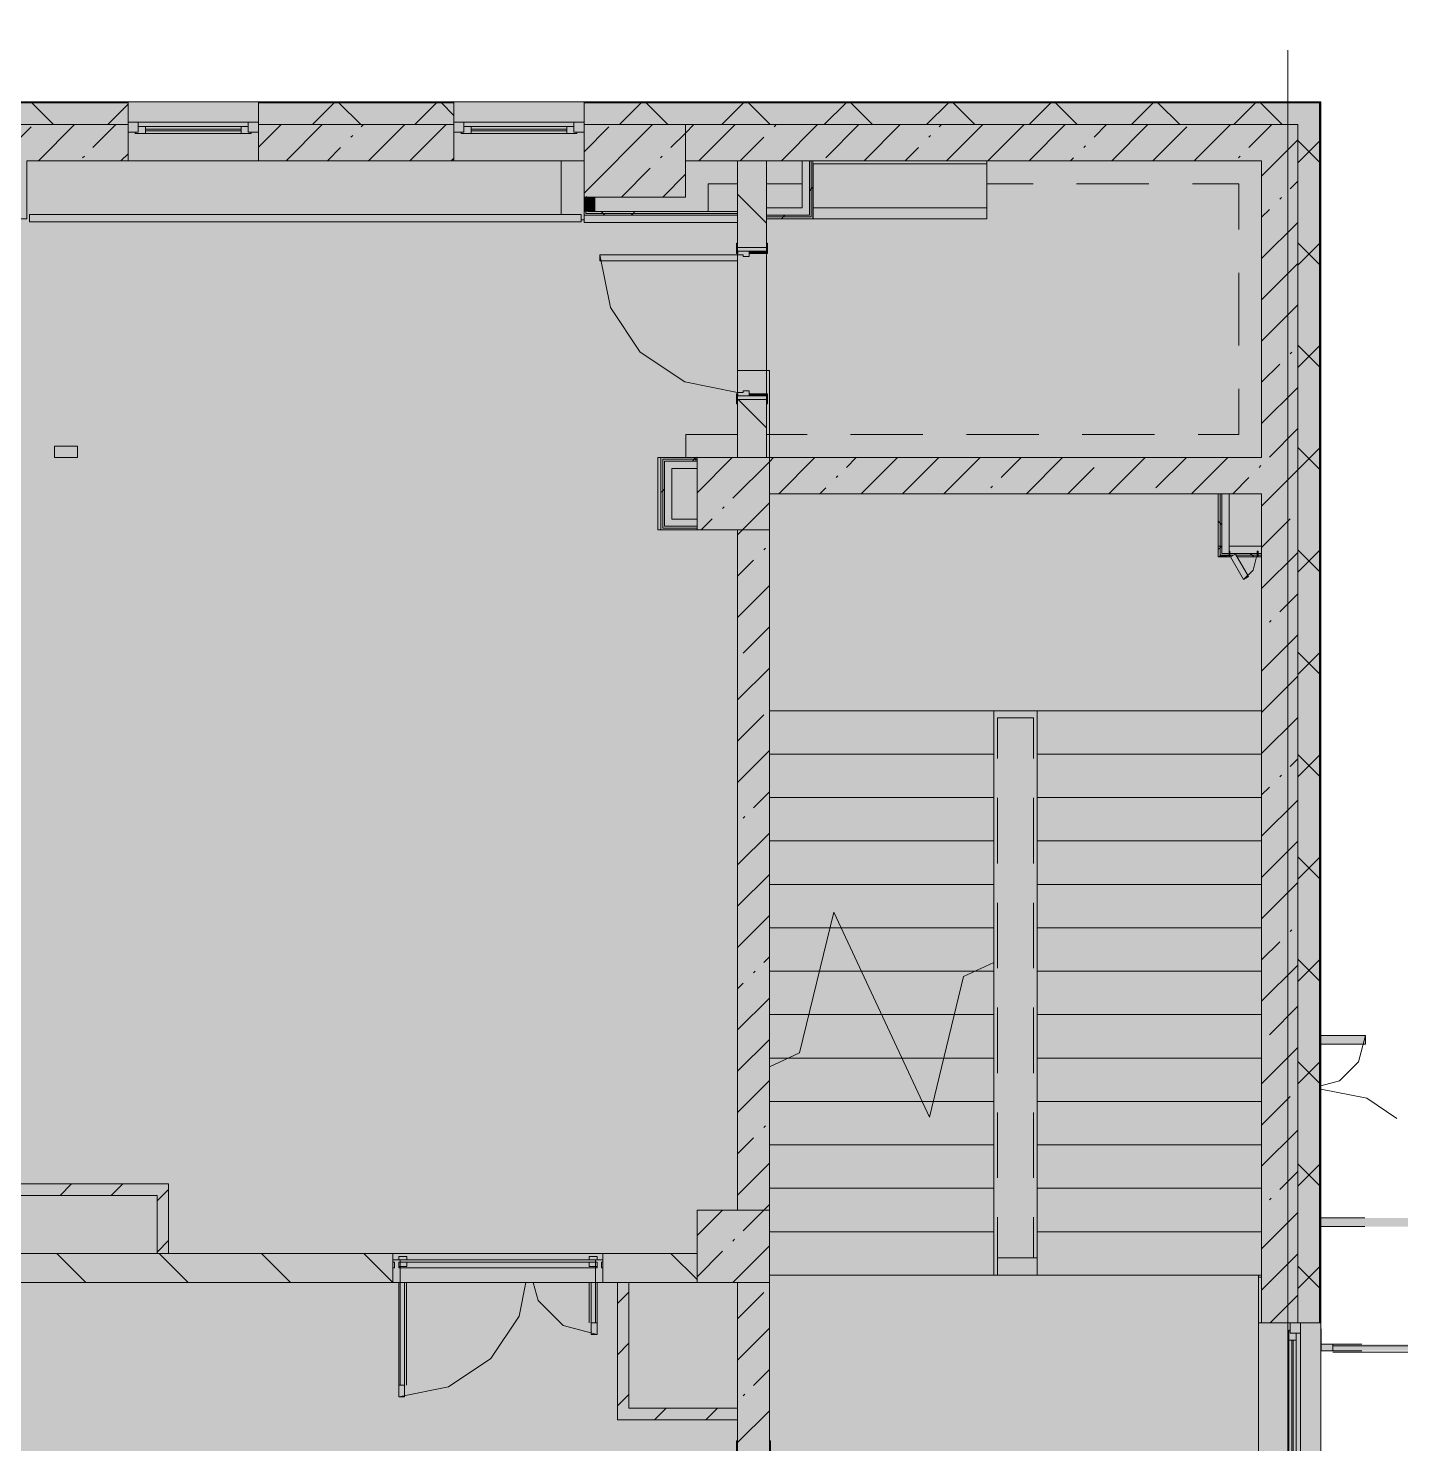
# Model space of a CAD drawing. Header units: millimetres. Extents: x -3817 to 677485, y -22715 to 103890.
# Drawn here: x 17897 to 17971.6, y -19507.1 to -19430.1 of the extents above; entities that cross this region are included whole.
import ezdxf

# ---------------------------------------------------------------- set-up
doc = ezdxf.new("R2010")
doc.units = ezdxf.units.MM
doc.layers.add('PDF _Геометрия', color=7, linetype='Continuous', true_color=0x1d1d1d)
doc.layers.add('PDF _Сплошная заливка', color=7, linetype='Continuous', true_color=0xffffff)

msp = doc.modelspace()

# ---------------------------------------------------------------- hatches: boundary and pattern name
at = {"layer": 'PDF _Сплошная заливка', "true_color": 0xd9d9d9, "transparency": 33554559}
for points in [[(17936.192, -19605.904), (17967.269, -19605.904), (17967.269, -19434.131), (17715.86, -19434.131), (17715.86, -19388.542), (17649.343, -19388.542), (17649.343, -19558.599), (17683.531, -19558.599), (17683.531, -19605.904), (17932.54, -19605.904)], [(17964.056, -19437.343), (17964.056, -19435.375), (17935.553, -19435.375), (17935.553, -19437.343), (17950.798, -19437.343)], [(17935.553, -19440.304), (17935.553, -19440.205), (17927.305, -19440.205), (17927.207, -19440.304), (17928.888, -19440.304)], [(17935.553, -19440.205), (17935.553, -19440.107), (17927.404, -19440.107), (17927.305, -19440.205), (17928.888, -19440.205)], [(17939.065, -19440.493), (17939.557, -19440.493), (17939.459, -19440.394), (17937.128, -19440.394), (17937.128, -19440.493)], [(17931.385, -19457.421), (17931.483, -19457.323), (17931.483, -19453.681), (17931.385, -19453.583), (17931.385, -19456.699)], [(17931.483, -19457.323), (17931.582, -19457.225), (17931.582, -19453.681), (17931.483, -19453.681), (17931.483, -19456.699)], [(17933.349, -19457.421), (17937.285, -19457.421), (17937.285, -19453.485), (17933.349, -19453.485), (17933.349, -19456.699)], [(17964.056, -19455.453), (17964.056, -19453.485), (17937.285, -19453.485), (17937.285, -19455.453), (17962.285, -19455.453)], [(17961.694, -19458.799), (17961.792, -19458.701), (17961.792, -19455.453), (17961.694, -19455.453), (17961.694, -19458.307)], [(17931.975, -19457.421), (17933.349, -19457.421), (17933.349, -19457.323), (17931.582, -19457.323), (17931.483, -19457.421)], [(17933.349, -19457.323), (17933.349, -19457.225), (17931.582, -19457.225), (17931.582, -19457.323), (17931.975, -19457.323)], [(17963.345, -19458.799), (17964.056, -19458.799), (17964.056, -19458.701), (17961.891, -19458.701), (17961.792, -19458.799), (17962.67, -19458.799)], [(17964.056, -19458.799), (17964.056, -19458.701), (17962.285, -19458.701), (17962.363, -19458.799), (17963.345, -19458.799)], [(17904.613, -19493.641), (17904.613, -19493.011), (17892.011, -19493.011), (17892.011, -19493.641), (17903.983, -19493.641)], [(17903.983, -19496.79), (17904.613, -19496.79), (17904.613, -19493.641), (17903.983, -19493.641), (17903.983, -19496.321)], [(17937.285, -19498.365), (17937.285, -19494.428), (17933.349, -19494.428), (17933.349, -19498.365), (17936.192, -19498.365)]]:
    msp.add_hatch(color=254, dxfattribs=at).paths.add_polyline_path(points)
h = msp.add_hatch(color=254, dxfattribs=at)
h.paths.add_polyline_path([(17967.206, -19435.375), (17967.206, -19434.194), (17927.209, -19434.194), (17927.209, -19435.375), (17966.025, -19435.375)], flags=0)
h.paths.add_polyline_path([(17899.675, -19435.375), (17902.408, -19435.375), (17902.408, -19434.194), (17891.385, -19434.194), (17891.385, -19435.375), (17895.322, -19435.375)], flags=0)
h.paths.add_polyline_path([(17909.495, -19435.375), (17920.122, -19435.375), (17920.122, -19434.194), (17909.495, -19434.194)], flags=0)
h.paths.add_polyline_path([(17822.49, -19435.375), (17822.49, -19434.194), (17811.307, -19434.194), (17811.307, -19435.375), (17819.338, -19435.375)], flags=0)
h.paths.add_polyline_path([(17848.551, -19435.375), (17857.131, -19435.375), (17857.131, -19434.194), (17846.898, -19434.194), (17846.898, -19435.375)], flags=0)
h.paths.add_polyline_path([(17829.576, -19435.375), (17839.812, -19435.375), (17839.812, -19434.194), (17829.576, -19434.194), (17829.576, -19434.688)], flags=0)
h.paths.add_polyline_path([(17790.124, -19435.375), (17794.143, -19435.375), (17794.143, -19434.194), (17784.692, -19434.194), (17784.692, -19435.375)], flags=0)
h.paths.add_polyline_path([(17873.275, -19435.375), (17873.275, -19434.194), (17864.217, -19434.194), (17864.217, -19435.375)], flags=0)
h.paths.add_polyline_path([(17777.606, -19435.375), (17777.606, -19434.194), (17741.859, -19434.194), (17741.859, -19435.375), (17775.517, -19435.375)], flags=0)
h.paths.add_polyline_path([(17715.876, -19435.375), (17715.827, -19434.194), (17713.907, -19434.194), (17713.907, -19435.375), (17715.86, -19435.375)], flags=0)
h = msp.add_hatch(color=254, dxfattribs=at)
h.paths.add_polyline_path([(17899.675, -19437.343), (17902.408, -19437.343), (17902.408, -19435.375), (17895.322, -19435.375), (17895.322, -19437.343), (17896.897, -19437.343)], flags=0)
h.paths.add_polyline_path([(17935.553, -19437.343), (17935.553, -19435.375), (17932.719, -19435.375), (17932.719, -19437.343)], flags=0)
h.paths.add_polyline_path([(17909.495, -19437.343), (17920.122, -19437.343), (17920.122, -19435.375), (17909.495, -19435.375)], flags=0)
h.paths.add_polyline_path([(17856.544, -19437.343), (17857.131, -19437.343), (17857.131, -19435.375), (17855.556, -19435.375), (17855.556, -19437.343), (17855.854, -19437.343)], flags=0)
h.paths.add_polyline_path([(17839.812, -19437.343), (17839.812, -19435.375), (17829.576, -19435.375), (17829.576, -19437.343), (17833.944, -19437.343)], flags=0)
h.paths.add_polyline_path([(17822.49, -19437.343), (17822.49, -19435.375), (17817.132, -19435.375), (17817.132, -19437.343), (17819.338, -19437.343)], flags=0)
h.paths.add_polyline_path([(17846.898, -19437.343), (17850.044, -19437.343), (17850.044, -19435.375), (17846.898, -19435.375)], flags=0)
h.paths.add_polyline_path([(17864.217, -19437.343), (17873.275, -19437.343), (17873.275, -19435.375), (17864.217, -19435.375)], flags=0)
h.paths.add_polyline_path([(17794.143, -19437.343), (17794.143, -19435.375), (17784.692, -19435.375), (17784.692, -19437.343), (17790.124, -19437.343)], flags=0)
h.paths.add_polyline_path([(17777.606, -19437.343), (17777.606, -19435.375), (17774.85, -19435.375), (17774.85, -19437.343), (17777.508, -19437.343)], flags=0)
h = msp.add_hatch(color=254, dxfattribs=at)
h.paths.add_polyline_path([(17965.405, -19520.411), (17966.025, -19520.411), (17966.025, -19510.018), (17964.056, -19510.018), (17964.056, -19520.411)], flags=0)
h.paths.add_polyline_path([(17966.025, -19500.57), (17966.025, -19435.375), (17964.056, -19435.375), (17964.056, -19500.57), (17965.405, -19500.57)], flags=0)
h = msp.add_hatch(color=254, dxfattribs=at)
h.paths.add_polyline_path([(17967.176, -19605.841), (17967.206, -19605.841), (17967.206, -19543.245), (17966.025, -19543.245), (17966.025, -19605.841), (17966.891, -19605.841)], flags=0)
h.paths.add_polyline_path([(17966.025, -19525.135), (17967.206, -19525.135), (17967.206, -19510.018), (17966.025, -19510.018), (17966.025, -19522.144)], flags=0)
h.paths.add_polyline_path([(17967.206, -19500.57), (17967.206, -19435.375), (17966.025, -19435.375), (17966.025, -19500.57)], flags=0)
h = msp.add_hatch(color=254, dxfattribs=at)
h.paths.add_polyline_path([(17937.128, -19453.485), (17937.128, -19450.335), (17935.553, -19450.335), (17935.553, -19453.485), (17936.192, -19453.485)], flags=0)
h.paths.add_polyline_path([(17936.192, -19442.068), (17937.128, -19442.068), (17937.128, -19437.343), (17935.553, -19437.343), (17935.553, -19442.068)], flags=0)
at = {"layer": 'PDF _Сплошная заливка', "true_color": 0xcfcfcf, "transparency": 33554559}
for points in [[(17935.553, -19440.698), (17935.553, -19440.304), (17927.207, -19440.304), (17927.207, -19440.698), (17928.888, -19440.698)], [(17933.349, -19454.075), (17933.349, -19453.681), (17931.582, -19453.681), (17931.582, -19454.075), (17931.975, -19454.075)]]:
    msp.add_hatch(color=254, dxfattribs=at).paths.add_polyline_path(points)
at = {"layer": 'PDF _Сплошная заливка', "true_color": 0xcdcdcd, "transparency": 33554559}
for points in [[(17935.553, -19442.776), (17935.553, -19442.461), (17928.073, -19442.461), (17928.073, -19442.776), (17928.888, -19442.776)], [(17927.598, -19501.199), (17927.913, -19501.199), (17927.835, -19498.365), (17927.598, -19498.365), (17927.598, -19500.727)]]:
    msp.add_hatch(color=254, dxfattribs=at).paths.add_polyline_path(points)
h = msp.add_hatch(color=254, dxfattribs=at)
h.paths.add_polyline_path([(17935.553, -19450.138), (17936.183, -19450.138), (17936.183, -19449.863), (17935.553, -19449.941)], flags=0)
h.paths.add_polyline_path([(17936.183, -19442.54), (17936.183, -19442.264), (17935.553, -19442.264), (17935.553, -19442.461), (17935.868, -19442.461)], flags=0)
at = {"layer": 'PDF _Сплошная заливка', "true_color": 0xd9d9d9, "transparency": 33554559}
h = msp.add_hatch(color=254, dxfattribs=at)
h.paths.add_polyline_path([(17937.285, -19520.411), (17937.285, -19518.837), (17935.553, -19518.837), (17935.553, -19520.411), (17936.192, -19520.411)], flags=0)
h.paths.add_polyline_path([(17935.553, -19507.42), (17937.285, -19507.42), (17937.285, -19498.365), (17935.553, -19498.365), (17935.553, -19506.987)], flags=0)
h.paths.add_polyline_path([(17935.553, -19494.428), (17937.285, -19494.428), (17937.285, -19457.421), (17935.553, -19457.421), (17935.553, -19478.711)], flags=0)
h = msp.add_hatch(color=254, dxfattribs=at)
h.paths.add_polyline_path([(17962.363, -19458.898), (17962.534, -19458.799), (17962.285, -19458.799), (17962.285, -19458.898)], flags=0)
h.paths.add_polyline_path([(17964.056, -19458.898), (17964.056, -19458.799), (17962.67, -19458.799), (17962.727, -19458.898), (17963.345, -19458.898)], flags=0)
h = msp.add_hatch(color=254, dxfattribs=at)
h.paths.add_polyline_path([(17929.018, -19498.365), (17933.349, -19498.365), (17933.349, -19496.79), (17928.228, -19496.79), (17928.228, -19498.365)], flags=0)
h.paths.add_polyline_path([(17895.322, -19498.365), (17916.811, -19498.365), (17916.811, -19496.79), (17895.322, -19496.79)], flags=0)

# ---------------------------------------------------------------- linework, layer by layer
at = {"layer": 'PDF _Геометрия', "color": 253, "lineweight": 9, "true_color": 0xaaaaaa}
for points in [[(17965.473, -19618.882), (17965.473, -19525.301), (17965.473, -19524.901), (17965.473, -19431.319)], [(17967.269, -19485.413), (17969.709, -19485.413), (17969.709, -19484.94), (17967.269, -19484.94)], [(17967.269, -19487.669), (17968.292, -19487.395), (17969.33, -19486.357), (17969.709, -19484.94)], [(17967.269, -19487.853), (17969.768, -19488.35), (17971.405, -19489.444)], [(17969.67, -19494.861), (17967.269, -19494.861)], [(17967.269, -19495.333), (17969.67, -19495.333)], [(17969.513, -19501.735), (17967.292, -19501.735)], [(17969.513, -19502.089), (17967.292, -19502.089), (17969.513, -19502.089)], [(17967.922, -19501.735), (17967.922, -19502.089)], [(17973.465, -19501.814), (17967.922, -19501.814)], [(17973.465, -19502.16), (17967.922, -19502.16)]]:
    msp.add_lwpolyline(points, dxfattribs=at)
at = {"layer": 'PDF _Геометрия', "color": 7, "lineweight": 9}
for points in [[(17967.269, -19434.131), (17927.209, -19434.131), (17920.122, -19434.131), (17909.495, -19434.131), (17902.408, -19434.131), (17891.385, -19434.131), (17873.275, -19434.131), (17864.217, -19434.131), (17857.131, -19434.131), (17846.898, -19434.131), (17839.812, -19434.131), (17829.576, -19434.131), (17822.49, -19434.131), (17811.307, -19434.131), (17794.143, -19434.131), (17784.692, -19434.131), (17777.606, -19434.131), (17741.859, -19434.131)], [(17967.269, -19505.294), (17967.269, -19500.57), (17967.269, -19435.375), (17967.269, -19434.17)], [(17967.269, -19484.94), (17967.269, -19484.035)], [(17967.269, -19488.956), (17967.269, -19485.413)], [(17967.269, -19494.861), (17967.269, -19491.318)], [(17967.269, -19496.239), (17967.269, -19495.333)], [(17967.269, -19543.245), (17967.269, -19525.135), (17967.269, -19525.686), (17967.269, -19542.694), (17967.269, -19543.245), (17967.269, -19525.135), (17967.269, -19510.018), (17967.269, -19500.57), (17967.269, -19500.963), (17967.269, -19505.333), (17967.269, -19500.963)]]:
    msp.add_lwpolyline(points, dxfattribs=at)
at = {"layer": 'PDF _Геометрия', "color": 8, "lineweight": 9, "true_color": 0x737373}
for points in [[(17896.306, -19440.5), (17896.798, -19440.5), (17896.897, -19440.5), (17896.897, -19437.343), (17902.408, -19437.343), (17902.408, -19435.375), (17891.385, -19435.375), (17891.385, -19437.343), (17891.385, -19435.375), (17891.385, -19434.131), (17891.385, -19435.375), (17902.408, -19435.375), (17902.408, -19437.343), (17909.495, -19437.343), (17909.495, -19435.375), (17920.122, -19435.375), (17920.122, -19434.131), (17920.122, -19435.375), (17920.122, -19437.343), (17927.207, -19437.343), (17927.207, -19439.312), (17927.798, -19439.312)], [(17902.408, -19434.17), (17891.385, -19434.17)], [(17902.408, -19434.194), (17891.385, -19434.194)], [(17898.356, -19435.375), (17897.175, -19434.194)], [(17901.298, -19435.375), (17902.408, -19434.264)], [(17920.122, -19434.17), (17909.495, -19434.17)], [(17920.122, -19434.194), (17909.495, -19434.194)], [(17912.433, -19435.375), (17913.614, -19434.194)], [(17915.059, -19435.375), (17913.878, -19434.194)], [(17918.001, -19435.375), (17919.182, -19434.194)], [(17920.122, -19434.871), (17919.445, -19434.194)], [(17967.229, -19434.194), (17967.229, -19434.17), (17927.209, -19434.17)], [(17967.206, -19434.194), (17967.206, -19435.375), (17967.206, -19434.194), (17927.209, -19434.194)], [(17929.136, -19435.375), (17930.317, -19434.194)], [(17931.762, -19435.375), (17930.581, -19434.194)], [(17934.703, -19435.375), (17935.884, -19434.194)], [(17937.329, -19435.375), (17936.148, -19434.194)], [(17940.271, -19435.375), (17941.452, -19434.194)], [(17942.897, -19435.375), (17941.716, -19434.194)], [(17945.838, -19435.375), (17947.019, -19434.194)], [(17948.464, -19435.375), (17947.283, -19434.194)], [(17951.406, -19435.375), (17952.587, -19434.194)], [(17954.032, -19435.375), (17952.851, -19434.194)], [(17956.974, -19435.375), (17958.155, -19434.194)], [(17959.6, -19435.375), (17958.419, -19434.194)], [(17962.541, -19435.375), (17963.722, -19434.194)], [(17965.167, -19435.375), (17963.986, -19434.194)], [(17967.229, -19434.17), (17967.229, -19434.194), (17967.229, -19435.375), (17967.229, -19500.57)], [(17967.269, -19434.17), (17967.269, -19434.131)], [(17909.495, -19435.233), (17902.408, -19435.233)], [(17927.209, -19435.233), (17920.122, -19435.233)], [(17894.325, -19438.305), (17895.322, -19437.308), (17897.131, -19435.499)], [(17897.532, -19437.343), (17899.5, -19435.375)], [(17900.499, -19436.622), (17901.745, -19435.375)], [(17902.408, -19435.784), (17902.959, -19435.784)], [(17909.101, -19435.863), (17902.802, -19435.863)], [(17903.353, -19435.863), (17903.353, -19435.469)], [(17903.353, -19435.627), (17908.55, -19435.627)], [(17908.55, -19435.706), (17903.353, -19435.706)], [(17908.55, -19435.863), (17908.55, -19435.469)], [(17908.944, -19435.784), (17909.495, -19435.784)], [(17909.495, -19436.606), (17910.725, -19435.375)], [(17911.002, -19437.343), (17912.97, -19435.375)], [(17914.53, -19436.06), (17914.623, -19435.967)], [(17915.091, -19435.499), (17915.215, -19435.375)], [(17915.492, -19437.343), (17917.46, -19435.375)], [(17917.737, -19437.343), (17919.705, -19435.375)], [(17920.122, -19435.784), (17920.674, -19435.784)], [(17926.815, -19435.863), (17920.516, -19435.863)], [(17921.067, -19435.863), (17921.067, -19435.469)], [(17921.067, -19435.627), (17926.264, -19435.627)], [(17926.264, -19435.706), (17921.067, -19435.706)], [(17926.264, -19435.863), (17926.264, -19435.469)], [(17926.658, -19435.784), (17927.207, -19435.784)], [(17927.207, -19439.098), (17930.93, -19435.375)], [(17927.207, -19436.853), (17928.561, -19435.499)], [(17931.928, -19436.622), (17932.719, -19435.831), (17933.175, -19435.375)], [(17933.452, -19437.343), (17935.42, -19435.375)], [(17935.697, -19437.343), (17936.98, -19436.06)], [(17937.541, -19435.499), (17937.634, -19435.406)], [(17937.942, -19437.343), (17939.91, -19435.375)], [(17940.347, -19437.183), (17942.155, -19435.375)], [(17942.432, -19437.343), (17944.4, -19435.375)], [(17945.96, -19436.06), (17946.053, -19435.967)], [(17946.521, -19435.499), (17946.645, -19435.375)], [(17946.922, -19437.343), (17948.89, -19435.375)], [(17949.167, -19437.343), (17951.135, -19435.375)], [(17965.615, -19501.121), (17965.615, -19500.57), (17966.025, -19500.57), (17966.025, -19435.375), (17966.025, -19500.57), (17967.269, -19500.57), (17966.025, -19500.57), (17964.056, -19500.57), (17964.056, -19458.898), (17964.056, -19467.264), (17964.056, -19469.626), (17951.852, -19469.626), (17964.056, -19469.626), (17951.852, -19469.626), (17964.056, -19469.626), (17964.056, -19471.988), (17964.056, -19474.35), (17964.056, -19476.712), (17964.056, -19479.074), (17964.056, -19481.436), (17964.056, -19483.798), (17964.056, -19486.161), (17964.056, -19488.523), (17964.056, -19490.885), (17964.056, -19493.247), (17964.056, -19495.609), (17964.056, -19497.971), (17951.852, -19497.971), (17949.687, -19497.971), (17949.687, -19497.026), (17951.852, -19497.026)], [(17951.412, -19437.343), (17953.38, -19435.375)], [(17954.94, -19436.06), (17955.625, -19435.375)], [(17955.901, -19437.343), (17957.87, -19435.375)], [(17958.146, -19437.343), (17959.991, -19435.499)], [(17960.391, -19437.343), (17962.36, -19435.375)], [(17963.358, -19436.622), (17964.056, -19435.924), (17964.605, -19435.375)], [(17967.206, -19500.57), (17967.206, -19435.375)], [(17913.247, -19437.343), (17913.969, -19436.622)], [(17944.677, -19437.343), (17945.398, -19436.622)], [(17954.378, -19436.622), (17954.472, -19436.528)], [(17964.056, -19438.169), (17966.025, -19436.2)], [(17967.206, -19437.413), (17966.025, -19436.232)], [(17966.025, -19437.459), (17967.206, -19436.278)], [(17899.937, -19437.183), (17900.031, -19437.089)], [(17902.022, -19437.343), (17902.408, -19436.957)], [(17919.982, -19437.343), (17920.122, -19437.203)], [(17925.963, -19440.265), (17925.963, -19437.343)], [(17927.404, -19439.312), (17927.404, -19440.107), (17927.798, -19440.107), (17927.798, -19439.312), (17932.719, -19439.312), (17932.719, -19437.343)], [(17931.367, -19437.183), (17931.461, -19437.089)], [(17937.128, -19437.343), (17935.553, -19437.343), (17933.963, -19437.343), (17932.719, -19437.343), (17935.553, -19437.343), (17935.553, -19441.831)], [(17937.128, -19441.831), (17937.128, -19437.343), (17939.065, -19437.343), (17939.065, -19439.902), (17937.128, -19439.902), (17937.128, -19440.493), (17939.065, -19440.493), (17939.557, -19440.493), (17939.655, -19440.493), (17939.655, -19437.343), (17964.056, -19437.343), (17964.056, -19453.485), (17937.285, -19453.485), (17937.285, -19455.453), (17961.694, -19455.453), (17937.285, -19455.453), (17937.285, -19467.264), (17949.49, -19467.264), (17949.49, -19480.953), (17949.49, -19481.436), (17949.49, -19483.798), (17949.49, -19486.161), (17949.49, -19488.523), (17949.49, -19490.885), (17949.49, -19493.247), (17949.49, -19495.609), (17949.49, -19497.971), (17937.285, -19497.971)], [(17937.128, -19440.296), (17939.065, -19440.296), (17939.459, -19440.296), (17939.459, -19437.343), (17939.065, -19437.343)], [(17937.128, -19440.394), (17939.065, -19440.394), (17939.459, -19440.394), (17939.557, -19440.394), (17939.557, -19437.343), (17939.459, -19437.343)], [(17939.655, -19437.343), (17939.557, -19437.343)], [(17949.108, -19440.493), (17949.108, -19439.902), (17949.108, -19440.493), (17939.655, -19440.493), (17939.655, -19439.902), (17949.108, -19439.902), (17949.108, -19437.343), (17952.251, -19437.343)], [(17953.657, -19437.343), (17953.817, -19437.183)], [(17954.613, -19437.343), (17958.55, -19437.343)], [(17960.912, -19437.343), (17964.056, -19437.343)], [(17962.797, -19437.183), (17962.89, -19437.089)], [(17929.238, -19439.312), (17930.806, -19437.744)], [(17931.483, -19439.312), (17932.719, -19438.076)], [(17935.553, -19438.587), (17933.963, -19438.587), (17933.963, -19440.107)], [(17937.128, -19440.741), (17935.553, -19439.166)], [(17939.065, -19438.587), (17937.128, -19438.587)], [(17939.459, -19438.971), (17939.557, -19438.873), (17939.655, -19438.774)], [(17951.629, -19438.587), (17949.108, -19438.587)], [(17957.928, -19438.587), (17953.991, -19438.587)], [(17962.812, -19441.083), (17962.812, -19438.587), (17960.29, -19438.587)], [(17964.056, -19438.587), (17964.056, -19441.705)], [(17965.603, -19438.867), (17966.025, -19438.445)], [(17927.207, -19439.304), (17927.207, -19440.107), (17927.207, -19440.205), (17927.207, -19440.698), (17935.553, -19440.698), (17935.553, -19440.107), (17927.798, -19440.107)], [(17935.553, -19440.205), (17927.305, -19440.205), (17927.305, -19440.107), (17927.305, -19439.312)], [(17927.404, -19439.369), (17927.322, -19439.287)], [(17965.042, -19439.428), (17965.135, -19439.334)], [(17897.054, -19440.265), (17927.051, -19440.265), (17897.054, -19440.265)], [(17897.054, -19440.658), (17927.051, -19440.658), (17897.054, -19440.658)], [(17927.051, -19440.265), (17927.051, -19440.658), (17927.051, -19440.265)], [(17927.051, -19440.556), (17927.207, -19440.556)], [(17935.553, -19440.304), (17927.207, -19440.304)], [(17928.339, -19440.304), (17928.241, -19440.205), (17928.142, -19440.107)], [(17929.774, -19440.304), (17929.873, -19440.205), (17929.971, -19440.107)], [(17937.937, -19440.493), (17938.035, -19440.394), (17938.134, -19440.296)], [(17964.056, -19440.414), (17964.481, -19439.989)], [(17964.056, -19442.659), (17966.025, -19440.69)], [(17935.553, -19442.068), (17937.128, -19442.068)], [(17967.206, -19442.981), (17966.025, -19441.8)], [(17966.025, -19443.027), (17967.206, -19441.846)], [(17935.553, -19450.02), (17935.553, -19442.776)], [(17937.128, -19442.383), (17937.128, -19450.02)], [(17964.056, -19444.904), (17966.025, -19442.935)], [(17962.812, -19447.382), (17962.812, -19443.446)], [(17964.056, -19444.068), (17964.056, -19448.004)], [(17964.056, -19447.149), (17966.025, -19445.18)], [(17967.206, -19448.549), (17966.025, -19447.368)], [(17966.025, -19448.594), (17967.206, -19447.413)], [(17964.056, -19449.394), (17965.042, -19448.408)], [(17965.603, -19447.846), (17965.697, -19447.753)], [(17960.6, -19452.241), (17962.812, -19452.241), (17962.812, -19449.745)], [(17964.056, -19451.639), (17966.025, -19449.67)], [(17937.128, -19450.335), (17935.553, -19450.335)], [(17935.553, -19450.571), (17935.553, -19453.485), (17937.128, -19453.485), (17937.128, -19450.571)], [(17937.128, -19451.876), (17935.587, -19450.335)], [(17964.056, -19450.367), (17964.056, -19453.485), (17962.812, -19453.485), (17960.6, -19453.485)], [(17935.553, -19452.241), (17933.978, -19452.241), (17932.734, -19452.241), (17932.734, -19453.485), (17933.978, -19453.485), (17935.553, -19453.485)], [(17937.128, -19452.241), (17939.34, -19452.241)], [(17941.703, -19452.241), (17945.639, -19452.241)], [(17948.002, -19452.241), (17951.938, -19452.241)], [(17954.301, -19452.241), (17958.237, -19452.241)], [(17964.481, -19453.459), (17966.025, -19451.915)], [(17967.206, -19454.116), (17966.025, -19452.935)], [(17966.025, -19454.162), (17967.206, -19452.981)], [(17933.349, -19457.323), (17931.975, -19457.323), (17931.582, -19457.323), (17931.483, -19457.323), (17931.483, -19454.075), (17931.483, -19453.681), (17931.483, -19453.583), (17933.349, -19453.583)], [(17933.349, -19453.681), (17931.582, -19453.681), (17931.582, -19454.075), (17931.582, -19457.225), (17931.975, -19457.225), (17933.349, -19457.225)], [(17933.1, -19453.681), (17933.198, -19453.583), (17933.322, -19453.459)], [(17933.308, -19453.624), (17933.169, -19453.485)], [(17933.349, -19455.406), (17935.27, -19453.485)], [(17935.296, -19455.704), (17937.285, -19453.715), (17937.515, -19453.485)], [(17939.34, -19453.485), (17937.128, -19453.485)], [(17937.792, -19455.453), (17939.76, -19453.485)], [(17941.47, -19454.02), (17942.005, -19453.485)], [(17945.639, -19453.485), (17941.703, -19453.485)], [(17942.282, -19455.453), (17944.25, -19453.485)], [(17944.527, -19455.453), (17946.495, -19453.485)], [(17946.772, -19455.453), (17948.74, -19453.485)], [(17951.938, -19453.485), (17948.002, -19453.485)], [(17949.888, -19454.581), (17950.985, -19453.485)], [(17951.262, -19455.453), (17953.23, -19453.485)], [(17958.237, -19453.485), (17954.301, -19453.485)], [(17955.752, -19455.453), (17957.72, -19453.485)], [(17958.307, -19455.143), (17959.965, -19453.485)], [(17960.242, -19455.453), (17962.21, -19453.485)], [(17940.908, -19454.581), (17941.002, -19454.488)], [(17953.507, -19455.453), (17954.94, -19454.02)], [(17963.92, -19454.02), (17964.013, -19453.927)], [(17964.056, -19456.129), (17966.025, -19454.16)], [(17931.385, -19455.396), (17931.483, -19455.298), (17931.582, -19455.199)], [(17940.037, -19455.453), (17940.347, -19455.143)], [(17949.327, -19455.143), (17949.42, -19455.049)], [(17962.487, -19455.453), (17963.358, -19454.581)], [(17935.553, -19457.692), (17935.824, -19457.421), (17937.285, -19455.96)], [(17951.852, -19497.971), (17951.852, -19467.264), (17964.056, -19467.264), (17964.056, -19455.453), (17937.285, -19455.453)], [(17962.285, -19458.799), (17962.534, -19458.799), (17961.792, -19458.799), (17961.792, -19458.701), (17961.792, -19458.307), (17961.694, -19458.307), (17961.694, -19455.453), (17961.792, -19455.453), (17961.694, -19455.453), (17961.694, -19458.307), (17961.694, -19458.799), (17961.694, -19458.898), (17962.363, -19458.898)], [(17961.792, -19458.307), (17961.792, -19455.453), (17961.891, -19455.453), (17961.792, -19455.453), (17961.792, -19458.307), (17961.891, -19458.307), (17961.891, -19458.701), (17964.056, -19458.701), (17964.056, -19458.307), (17962.285, -19458.307)], [(17933.579, -19457.421), (17934.173, -19456.826)], [(17934.735, -19456.265), (17934.828, -19456.172)], [(17964.056, -19458.374), (17965.603, -19456.826)], [(17937.285, -19506.987), (17937.285, -19457.421), (17935.553, -19457.421), (17935.553, -19494.428)], [(17937.285, -19457.421), (17937.285, -19467.264), (17949.49, -19467.264), (17937.285, -19467.264), (17937.285, -19486.644), (17937.285, -19488.523), (17937.285, -19490.885), (17937.285, -19493.247), (17937.285, -19494.428)], [(17936.98, -19458.51), (17937.073, -19458.417)], [(17961.885, -19458.301), (17961.891, -19458.296), (17961.792, -19458.394), (17961.694, -19458.492)], [(17962.285, -19458.701), (17964.056, -19458.701), (17964.056, -19458.307), (17962.285, -19458.307), (17962.285, -19458.898)], [(17935.553, -19459.937), (17936.418, -19459.071)], [(17963.859, -19458.898), (17962.727, -19458.898)], [(17964.056, -19460.619), (17966.025, -19458.65)], [(17967.206, -19459.684), (17966.025, -19458.503)], [(17966.025, -19459.729), (17967.206, -19458.548)], [(17935.553, -19462.182), (17937.285, -19460.449)], [(17937.285, -19461.102), (17937.285, -19463.243)], [(17965.042, -19461.878), (17966.025, -19460.895)], [(17935.857, -19464.123), (17937.285, -19462.694)], [(17964.481, -19462.439), (17964.574, -19462.346)], [(17964.056, -19465.109), (17966.025, -19463.14)], [(17967.206, -19465.251), (17966.025, -19464.07)], [(17966.025, -19465.297), (17967.206, -19464.116)], [(17935.553, -19466.672), (17937.285, -19464.939)], [(17937.285, -19465.605), (17937.285, -19469.542)], [(17964.056, -19467.354), (17966.025, -19465.385)], [(17935.553, -19468.917), (17936.98, -19467.49)], [(17937.285, -19484.502), (17937.285, -19486.644), (17937.285, -19486.161), (17937.285, -19483.798), (17939.433, -19483.798), (17937.285, -19483.798), (17939.433, -19483.798), (17943.388, -19483.798), (17947.342, -19483.798), (17949.49, -19483.798), (17947.342, -19483.798), (17943.388, -19483.798), (17947.342, -19483.798), (17943.388, -19483.798), (17939.433, -19483.798), (17937.285, -19483.798), (17937.285, -19481.436), (17937.285, -19479.074), (17937.285, -19476.712), (17937.285, -19474.35), (17937.285, -19471.988), (17937.285, -19469.626), (17937.285, -19467.264), (17949.49, -19467.264), (17951.852, -19467.264), (17964.056, -19467.264), (17951.852, -19467.264), (17949.49, -19467.264), (17949.49, -19469.626), (17949.49, -19471.988), (17949.49, -19474.35), (17949.49, -19476.712), (17949.49, -19479.074), (17949.49, -19481.436), (17949.49, -19483.798), (17949.49, -19486.161), (17949.49, -19488.523), (17949.49, -19490.885), (17949.49, -19493.247), (17949.49, -19495.609), (17949.49, -19497.971), (17937.285, -19497.971), (17937.285, -19496.321)], [(17949.687, -19469.866), (17949.687, -19467.657), (17951.655, -19467.657), (17951.655, -19469.866)], [(17964.056, -19469.598), (17966.025, -19467.63)], [(17935.553, -19471.162), (17937.285, -19469.429)], [(17965.603, -19470.296), (17966.025, -19469.875)], [(17967.206, -19470.819), (17966.025, -19469.638)], [(17966.025, -19470.865), (17967.206, -19469.684)], [(17964.056, -19471.843), (17964.481, -19471.419)], [(17965.042, -19470.858), (17965.135, -19470.764)], [(17936.418, -19472.541), (17937.285, -19471.674)], [(17937.285, -19471.904), (17937.285, -19475.841)], [(17949.687, -19475.569), (17949.687, -19472.005)], [(17951.655, -19472.005), (17951.655, -19475.569)], [(17964.056, -19474.088), (17966.025, -19472.12)], [(17935.857, -19473.103), (17935.951, -19473.009)], [(17935.553, -19475.652), (17937.285, -19473.919)], [(17964.056, -19476.333), (17966.025, -19474.365)], [(17967.206, -19476.386), (17966.025, -19475.205)], [(17966.025, -19476.432), (17967.206, -19475.251)], [(17935.553, -19477.897), (17937.285, -19476.164)], [(17964.056, -19478.578), (17966.025, -19476.61)], [(17935.553, -19480.142), (17937.285, -19478.409)], [(17937.285, -19478.203), (17937.285, -19482.14)], [(17949.49, -19480.953), (17947.848, -19481.719), (17945.987, -19489.373), (17940.788, -19478.223), (17938.928, -19485.878), (17937.285, -19486.644)], [(17949.687, -19481.272), (17949.687, -19477.708)], [(17951.655, -19477.708), (17951.655, -19481.272)], [(17965.603, -19479.276), (17965.697, -19479.183)], [(17964.056, -19480.823), (17965.042, -19479.838)], [(17936.98, -19480.96), (17937.285, -19480.654)], [(17936.418, -19481.521), (17936.512, -19481.428)], [(17942.286, -19481.436), (17948.453, -19481.436)], [(17942.286, -19481.436), (17948.453, -19481.436)], [(17948.453, -19481.436), (17949.49, -19481.436)], [(17948.453, -19481.436), (17949.49, -19481.436)], [(17964.056, -19483.068), (17966.025, -19481.1)], [(17967.206, -19481.954), (17966.025, -19480.773)], [(17966.025, -19482), (17967.206, -19480.819)], [(17935.553, -19482.387), (17935.857, -19482.083)], [(17935.553, -19484.632), (17937.285, -19482.899)], [(17949.687, -19486.976), (17949.687, -19483.411)], [(17951.655, -19483.411), (17951.655, -19486.976)], [(17964.481, -19484.889), (17966.025, -19483.345)], [(17935.553, -19486.877), (17937.285, -19485.144)], [(17964.056, -19487.558), (17966.025, -19485.59)], [(17944.489, -19486.161), (17946.768, -19486.161)], [(17944.489, -19486.161), (17946.768, -19486.161)], [(17946.768, -19486.161), (17949.49, -19486.161)], [(17946.768, -19486.161), (17949.49, -19486.161)], [(17967.206, -19487.522), (17966.025, -19486.341)], [(17966.025, -19487.567), (17967.206, -19486.386)], [(17935.553, -19489.122), (17937.285, -19487.389)], [(17964.056, -19489.803), (17965.603, -19488.256)], [(17949.687, -19492.679), (17949.687, -19489.114)], [(17951.655, -19489.114), (17951.655, -19492.679)], [(17936.98, -19489.94), (17937.073, -19489.847)], [(17935.553, -19491.367), (17936.418, -19490.501)], [(17964.056, -19492.048), (17966.025, -19490.08)], [(17935.553, -19493.612), (17937.285, -19491.879)], [(17967.206, -19493.089), (17966.025, -19491.908)], [(17966.025, -19493.135), (17967.206, -19491.954)], [(17898.708, -19493.641), (17899.338, -19493.011)], [(17901.492, -19493.641), (17902.122, -19493.011)], [(17965.042, -19493.307), (17966.025, -19492.325)], [(17903.983, -19493.933), (17904.276, -19493.641), (17904.613, -19493.303)], [(17964.481, -19493.869), (17964.574, -19493.775)], [(17933.349, -19495.816), (17934.737, -19494.428)], [(17935.857, -19495.552), (17936.982, -19494.428), (17937.285, -19494.124)], [(17964.056, -19496.538), (17966.025, -19494.57)], [(17951.655, -19494.818), (17951.655, -19497.026), (17949.687, -19497.026), (17949.687, -19494.818)], [(17903.983, -19496.717), (17904.613, -19496.087)], [(17935.296, -19496.114), (17935.389, -19496.02)], [(17900.103, -19498.365), (17898.528, -19496.79)], [(17903.983, -19496.79), (17904.613, -19496.79)], [(17905.67, -19498.365), (17904.096, -19496.79)], [(17911.238, -19498.365), (17909.663, -19496.79)], [(17916.806, -19498.365), (17915.231, -19496.79)], [(17916.811, -19497.578), (17916.811, -19496.79), (17928.228, -19496.79), (17928.228, -19497.578)], [(17933.349, -19496.79), (17928.228, -19496.79), (17928.228, -19498.365), (17927.913, -19498.365)], [(17933.349, -19498.205), (17931.934, -19496.79)], [(17933.349, -19498.061), (17934.735, -19496.675)], [(17935.29, -19498.365), (17937.285, -19496.369)], [(17964.056, -19498.783), (17966.025, -19496.815)], [(17927.835, -19497.499), (17927.835, -19497.263), (17927.835, -19497.129), (17927.835, -19497.263), (17927.835, -19497.578), (17927.835, -19498.365), (17917.205, -19498.365), (17917.205, -19497.578), (17917.205, -19497.263), (17917.205, -19497.129), (17917.205, -19497.263), (17917.205, -19497.499)], [(17917.205, -19497.263), (17927.835, -19497.263), (17917.205, -19497.263)], [(17967.206, -19498.657), (17966.025, -19497.476)], [(17966.025, -19498.702), (17967.206, -19497.521)], [(17917.126, -19498.365), (17916.811, -19498.365)], [(17928.228, -19498.365), (17929.018, -19498.365), (17929.018, -19505.845), (17929.648, -19505.845), (17935.553, -19505.845), (17935.553, -19505.215), (17935.553, -19498.365), (17929.648, -19498.365), (17929.648, -19505.215), (17935.553, -19505.215)], [(17929.648, -19498.365), (17929.018, -19498.365)], [(17929.018, -19499.52), (17929.648, -19498.89)], [(17935.553, -19500.346), (17936.98, -19498.92)], [(17964.515, -19500.57), (17966.025, -19499.06)], [(17966.166, -19510.018), (17966.166, -19500.57)], [(17935.553, -19502.591), (17937.285, -19500.859)], [(17965.536, -19509.624), (17965.536, -19500.963)], [(17965.536, -19501.514), (17965.93, -19501.514)], [(17965.694, -19509.073), (17965.694, -19501.514)], [(17965.773, -19501.514), (17965.773, -19509.073)], [(17929.018, -19502.304), (17929.648, -19501.674)], [(17936.418, -19503.971), (17937.285, -19503.104)], [(17929.018, -19505.087), (17929.648, -19504.457)], [(17935.857, -19504.532), (17935.951, -19504.439)], [(17931.044, -19505.845), (17931.674, -19505.215)], [(17933.828, -19505.845), (17934.458, -19505.215)], [(17935.553, -19507.081), (17937.285, -19505.349)], [(17935.553, -19505.845), (17935.553, -19506.987)]]:
    msp.add_lwpolyline(points, dxfattribs=at)
for points in [[(17902.408, -19435.375), (17902.408, -19434.131)], [(17909.495, -19434.131), (17909.495, -19435.375)], [(17927.209, -19434.131), (17927.209, -19435.375), (17935.553, -19435.375), (17964.056, -19435.375), (17966.025, -19435.375), (17935.553, -19435.375), (17927.209, -19435.375)], [(17902.959, -19435.233), (17902.959, -19435.784), (17902.408, -19435.784), (17902.408, -19435.233)], [(17909.495, -19435.233), (17909.495, -19435.784), (17908.944, -19435.784), (17908.944, -19435.233)], [(17920.674, -19435.233), (17920.674, -19435.784), (17920.122, -19435.784), (17920.122, -19435.233)], [(17927.209, -19435.233), (17927.209, -19435.784), (17926.658, -19435.784), (17926.658, -19435.233)], [(17902.802, -19435.863), (17909.101, -19435.863), (17909.101, -19435.784), (17908.944, -19435.784), (17908.944, -19435.469), (17902.959, -19435.469), (17902.959, -19435.784), (17902.802, -19435.784)], [(17909.495, -19435.375), (17909.495, -19437.343), (17920.122, -19437.343), (17920.122, -19435.375)], [(17920.516, -19435.863), (17926.815, -19435.863), (17926.815, -19435.784), (17926.658, -19435.784), (17926.658, -19435.469), (17920.674, -19435.469), (17920.674, -19435.784), (17920.516, -19435.784)], [(17932.719, -19435.375), (17927.207, -19435.375), (17927.207, -19439.312), (17932.719, -19439.312)], [(17939.655, -19437.343), (17939.655, -19439.902), (17949.108, -19439.902), (17949.108, -19437.343)], [(17897.054, -19440.658), (17897.054, -19440.265)], [(17899.649, -19453.485), (17898.405, -19453.485), (17898.405, -19452.874), (17899.649, -19452.874)], [(17931.385, -19454.075), (17931.385, -19457.421), (17931.483, -19457.421), (17931.975, -19457.421), (17933.349, -19457.421), (17933.349, -19456.831), (17931.975, -19456.831), (17931.975, -19454.075), (17933.349, -19454.075), (17933.349, -19453.485), (17931.385, -19453.485), (17931.385, -19453.583)], [(17937.285, -19453.485), (17933.349, -19453.485), (17933.349, -19457.421), (17937.285, -19457.421)], [(17961.891, -19458.307), (17961.891, -19455.453), (17962.285, -19455.453), (17962.285, -19458.307), (17962.285, -19455.453), (17961.891, -19455.453)], [(17964.056, -19455.453), (17962.285, -19455.453), (17964.056, -19455.453), (17964.056, -19458.307)], [(17961.792, -19457.054), (17961.891, -19457.153), (17961.792, -19457.054), (17961.694, -19456.956)], [(17964.056, -19458.701), (17964.056, -19458.799), (17962.67, -19458.799), (17964.056, -19458.799)], [(17964.056, -19458.799), (17964.056, -19458.898), (17962.727, -19458.898), (17964.056, -19458.898)], [(17963.439, -19458.701), (17963.537, -19458.799), (17963.636, -19458.898), (17963.537, -19458.799)], [(17964.056, -19497.971), (17964.056, -19467.264), (17951.852, -19467.264), (17951.852, -19469.626), (17951.852, -19471.988), (17951.852, -19474.35), (17951.852, -19476.712), (17951.852, -19479.074), (17951.852, -19481.436), (17951.852, -19483.798), (17951.852, -19486.161), (17951.852, -19488.523), (17951.852, -19490.885), (17951.852, -19493.247), (17951.852, -19495.609), (17951.852, -19497.971)], [(17949.49, -19469.626), (17937.285, -19469.626)], [(17949.49, -19469.626), (17937.285, -19469.626)], [(17949.49, -19471.988), (17937.285, -19471.988)], [(17949.49, -19471.988), (17937.285, -19471.988)], [(17951.852, -19471.988), (17964.056, -19471.988)], [(17951.852, -19471.988), (17964.056, -19471.988)], [(17949.49, -19474.35), (17937.285, -19474.35)], [(17949.49, -19474.35), (17937.285, -19474.35)], [(17951.852, -19474.35), (17964.056, -19474.35)], [(17951.852, -19474.35), (17964.056, -19474.35)], [(17949.49, -19476.712), (17937.285, -19476.712)], [(17949.49, -19476.712), (17937.285, -19476.712)], [(17951.852, -19476.712), (17964.056, -19476.712)], [(17951.852, -19476.712), (17964.056, -19476.712)], [(17940.581, -19479.074), (17937.285, -19479.074)], [(17941.185, -19479.074), (17940.581, -19479.074), (17937.285, -19479.074), (17940.581, -19479.074), (17941.185, -19479.074), (17949.49, -19479.074)], [(17949.49, -19479.074), (17941.185, -19479.074)], [(17951.852, -19479.074), (17964.056, -19479.074)], [(17951.852, -19479.074), (17964.056, -19479.074)], [(17940.007, -19481.436), (17937.285, -19481.436)], [(17942.286, -19481.436), (17940.007, -19481.436), (17937.285, -19481.436), (17940.007, -19481.436)], [(17948.453, -19481.436), (17942.286, -19481.436)], [(17951.852, -19481.436), (17964.056, -19481.436)], [(17951.852, -19481.436), (17964.056, -19481.436)], [(17951.852, -19483.798), (17964.056, -19483.798)], [(17951.852, -19483.798), (17964.056, -19483.798)], [(17938.322, -19486.161), (17937.285, -19486.161)], [(17944.489, -19486.161), (17938.322, -19486.161), (17937.285, -19486.161), (17938.322, -19486.161)], [(17946.768, -19486.161), (17944.489, -19486.161)], [(17951.852, -19486.161), (17964.056, -19486.161)], [(17951.852, -19486.161), (17964.056, -19486.161)], [(17945.591, -19488.523), (17937.285, -19488.523), (17945.591, -19488.523), (17946.194, -19488.523), (17949.49, -19488.523), (17946.194, -19488.523)], [(17946.194, -19488.523), (17945.591, -19488.523)], [(17951.852, -19488.523), (17964.056, -19488.523)], [(17951.852, -19488.523), (17964.056, -19488.523)], [(17949.49, -19490.885), (17937.285, -19490.885)], [(17951.852, -19490.885), (17964.056, -19490.885)], [(17951.852, -19490.885), (17964.056, -19490.885)], [(17892.011, -19494.428), (17892.011, -19493.641), (17903.983, -19493.641), (17903.983, -19496.79), (17895.322, -19496.79), (17895.322, -19498.365), (17916.811, -19498.365), (17916.811, -19496.79), (17904.613, -19496.79), (17904.613, -19493.641), (17904.613, -19493.011), (17892.011, -19493.011), (17891.382, -19493.011), (17891.382, -19494.428)], [(17949.49, -19493.247), (17937.285, -19493.247)], [(17951.852, -19493.247), (17964.056, -19493.247)], [(17951.852, -19493.247), (17964.056, -19493.247)], [(17937.285, -19494.428), (17933.349, -19494.428), (17933.349, -19498.365), (17937.285, -19498.365)], [(17949.49, -19495.609), (17937.285, -19495.609)], [(17951.852, -19495.609), (17964.056, -19495.609)], [(17951.852, -19495.609), (17964.056, -19495.609)], [(17917.126, -19497.263), (17917.205, -19497.263), (17917.205, -19497.129), (17916.811, -19497.129), (17916.811, -19497.263), (17916.89, -19497.263), (17916.89, -19497.578), (17916.811, -19497.578), (17916.811, -19498.365), (17917.205, -19498.365), (17917.205, -19497.578), (17917.126, -19497.578)], [(17917.205, -19497.129), (17927.835, -19497.129)], [(17917.205, -19497.578), (17927.835, -19497.578)], [(17928.15, -19497.578), (17928.15, -19497.263), (17928.228, -19497.263), (17928.228, -19497.129), (17927.835, -19497.129), (17927.835, -19497.263), (17927.913, -19497.263), (17927.913, -19497.578), (17927.835, -19497.578), (17927.835, -19498.365), (17928.228, -19498.365), (17928.228, -19497.578)], [(17917.441, -19498.365), (17927.598, -19498.365)], [(17966.166, -19501.121), (17965.615, -19501.121), (17965.615, -19500.57), (17966.166, -19500.57)], [(17965.536, -19500.963), (17965.536, -19509.624), (17965.615, -19509.624), (17965.615, -19509.467), (17965.93, -19509.467), (17965.93, -19501.121), (17965.615, -19501.121), (17965.615, -19500.963)]]:
    msp.add_lwpolyline(points, close=True, dxfattribs=at)
at = {"layer": 'PDF _Геометрия', "color": 9, "lineweight": 9, "true_color": 0xb7b7b7}
for points in [[(17927.207, -19437.343), (17914.495, -19437.343), (17896.897, -19437.343), (17896.897, -19440.5), (17891.385, -19440.5), (17891.385, -19439.09)], [(17949.108, -19437.501), (17949.108, -19440.501), (17949.108, -19437.501), (17939.663, -19437.501), (17939.663, -19440.501), (17949.108, -19440.501), (17939.663, -19440.501)], [(17964.056, -19437.343), (17949.108, -19437.343)], [(17927.209, -19440.304), (17927.209, -19440.093)], [(17935.553, -19440.698), (17935.553, -19441.831), (17935.553, -19440.698), (17927.209, -19440.698)], [(17939.557, -19440.493), (17939.655, -19440.493), (17937.128, -19440.493)], [(17935.553, -19449.941), (17932.691, -19449.372), (17930.264, -19447.751), (17928.643, -19445.324), (17928.073, -19442.461)], [(17935.553, -19450.02), (17935.553, -19442.776), (17935.553, -19448.76), (17937.285, -19448.76), (17937.285, -19453.485), (17964.056, -19453.485), (17964.056, -19443.492)], [(17937.285, -19452.241), (17937.285, -19448.76), (17937.128, -19448.76)], [(17933.349, -19453.485), (17935.553, -19453.485), (17935.553, -19450.571)], [(17928.231, -19496.79), (17933.349, -19496.79), (17933.349, -19494.428), (17935.553, -19494.428), (17935.553, -19457.421)], [(17963.781, -19458.898), (17963.591, -19459.606), (17963.072, -19460.125)], [(17891.382, -19497.129), (17867.288, -19497.129), (17867.288, -19497.263), (17867.288, -19497.129), (17891.382, -19497.129), (17891.382, -19493.011), (17904.613, -19493.011), (17904.613, -19496.79), (17916.814, -19496.79), (17916.814, -19497.578)], [(17949.49, -19495.609), (17949.49, -19497.971), (17963.891, -19497.971), (17963.891, -19498.089)], [(17963.891, -19520.411), (17963.891, -19497.971), (17949.49, -19497.971), (17949.49, -19495.609)], [(17917.126, -19497.129), (17917.126, -19496.948), (17917.559, -19496.948), (17917.559, -19497.129)], [(17917.559, -19497.263), (17917.559, -19497.499), (17917.126, -19497.499), (17917.126, -19497.263)], [(17927.913, -19497.129), (17927.913, -19496.948), (17927.48, -19496.948), (17927.48, -19497.129)], [(17927.48, -19497.263), (17927.48, -19497.499), (17927.913, -19497.499), (17927.913, -19497.263)], [(17916.814, -19498.365), (17917.126, -19498.365), (17891.299, -19498.365)], [(17917.126, -19498.365), (17917.126, -19504.585), (17919.838, -19504.046), (17922.137, -19502.51), (17923.673, -19500.211), (17924.04, -19498.365)], [(17917.205, -19503.955), (17917.205, -19498.365)], [(17917.552, -19503.955), (17917.552, -19498.365)], [(17924.445, -19498.365), (17924.709, -19499.349), (17926.063, -19500.704), (17927.913, -19501.199), (17927.913, -19498.365), (17927.913, -19501.199), (17927.598, -19501.199), (17927.598, -19498.365), (17927.598, -19501.199), (17927.913, -19501.199), (17927.913, -19498.365), (17928.231, -19498.365)], [(17927.488, -19500.57), (17927.488, -19498.365)], [(17927.835, -19500.57), (17927.835, -19498.365)], [(17935.553, -19505.845), (17929.018, -19505.845), (17929.018, -19498.365)], [(17937.285, -19498.365), (17937.285, -19506.987)], [(17963.891, -19498.089), (17964.056, -19498.089)], [(17964.056, -19498.089), (17963.891, -19498.089)], [(17927.913, -19500.57), (17927.598, -19500.57)], [(17965.615, -19500.57), (17965.615, -19501.121), (17965.615, -19500.57), (17963.891, -19500.57)], [(17963.891, -19510.018), (17963.891, -19500.57), (17963.891, -19510.018), (17965.615, -19510.018), (17965.615, -19509.467), (17965.615, -19510.018)], [(17917.126, -19503.955), (17917.441, -19503.955)]]:
    msp.add_lwpolyline(points, dxfattribs=at)
for points in [[(17935.553, -19442.383), (17935.553, -19441.831), (17935.49, -19441.831), (17935.49, -19442.383)], [(17937.128, -19442.264), (17937.128, -19442.068), (17935.553, -19442.068), (17935.553, -19442.264)], [(17937.191, -19442.383), (17937.191, -19441.831), (17937.128, -19441.831), (17937.128, -19442.383)], [(17928.073, -19442.461), (17928.073, -19442.776), (17935.553, -19442.776), (17935.553, -19442.461)], [(17935.553, -19442.461), (17935.868, -19442.461), (17935.868, -19442.54), (17936.183, -19442.54), (17936.183, -19442.264), (17935.553, -19442.264)], [(17935.561, -19442.383), (17935.561, -19442.264), (17935.553, -19442.264), (17935.553, -19442.383)], [(17937.128, -19442.383), (17937.128, -19442.264), (17936.183, -19442.264), (17936.183, -19442.383)], [(17935.553, -19449.941), (17935.553, -19450.138), (17936.183, -19450.138), (17936.183, -19449.863), (17935.868, -19449.863), (17935.868, -19449.941)], [(17935.553, -19450.02), (17935.49, -19450.02), (17935.49, -19450.571), (17935.553, -19450.571)], [(17935.561, -19450.02), (17935.553, -19450.02), (17935.553, -19450.138), (17935.561, -19450.138)], [(17937.128, -19450.138), (17935.553, -19450.138), (17935.553, -19450.335), (17937.128, -19450.335)], [(17937.128, -19450.02), (17936.183, -19450.02), (17936.183, -19450.138), (17937.128, -19450.138)], [(17937.191, -19450.02), (17937.128, -19450.02), (17937.128, -19450.571), (17937.191, -19450.571)], [(17931.385, -19453.485), (17931.227, -19453.485), (17931.227, -19457.421), (17931.483, -19457.421), (17931.227, -19457.421), (17931.227, -19453.485)], [(17962.324, -19458.583), (17962.285, -19458.583), (17962.285, -19458.898), (17962.324, -19458.898)], [(17963.072, -19460.125), (17963.345, -19459.968), (17962.636, -19458.74), (17962.363, -19458.898)], [(17963.82, -19458.583), (17963.82, -19458.898), (17963.859, -19458.898), (17963.859, -19458.583)], [(17949.49, -19495.609), (17949.49, -19497.971)], [(17949.49, -19495.609), (17949.49, -19497.971)], [(17917.126, -19497.499), (17917.441, -19497.499)], [(17927.598, -19497.499), (17927.913, -19497.499)], [(17917.441, -19498.365), (17917.441, -19504.585), (17917.126, -19504.585), (17917.126, -19498.365), (17917.126, -19504.585), (17917.441, -19504.585)], [(17927.598, -19498.365), (17917.441, -19498.365)], [(17963.891, -19498.089), (17964.056, -19498.089)], [(17935.49, -19507.538), (17935.553, -19507.538), (17935.553, -19506.987), (17935.49, -19506.987)], [(17937.285, -19507.538), (17937.348, -19507.538), (17937.348, -19506.987), (17937.285, -19506.987)]]:
    msp.add_lwpolyline(points, close=True, dxfattribs=at)
at = {"layer": 'PDF _Геометрия', "color": 7, "lineweight": 9}
msp.add_lwpolyline([(17967.269, -19500.963), (17967.269, -19505.432)], close=True, dxfattribs=at)
at = {"layer": 'PDF _Геометрия', "color": 253, "lineweight": 9, "true_color": 0xaaaaaa}
for points in [[(17967.292, -19500.884), (17967.292, -19501.735)], [(17967.292, -19502.089), (17967.292, -19501.735), (17969.513, -19501.735), (17967.292, -19501.735)]]:
    msp.add_lwpolyline(points, close=True, dxfattribs=at)
at = {"layer": 'PDF _Сплошная заливка', "color": 254, "lineweight": 35, "true_color": 0xd9d9d9, "transparency": 33554559}
for points in [[(17927.207, -19439.312), (17932.719, -19439.312), (17927.207, -19435.375), (17932.719, -19435.375)], [(17939.557, -19440.394), (17939.557, -19437.343), (17939.459, -19440.296), (17939.459, -19437.343)], [(17939.655, -19440.493), (17939.655, -19437.343), (17939.557, -19440.394), (17939.557, -19437.343)], [(17927.207, -19440.107), (17927.305, -19440.107), (17927.207, -19439.312), (17927.304, -19439.312)], [(17927.404, -19440.107), (17927.404, -19439.312), (17927.305, -19440.107), (17927.305, -19439.312)], [(17937.128, -19440.394), (17939.459, -19440.394), (17937.128, -19440.296), (17939.459, -19440.296)], [(17933.349, -19453.583), (17933.349, -19453.485), (17931.483, -19453.583), (17931.385, -19453.485)], [(17933.349, -19453.681), (17933.349, -19453.583), (17931.582, -19453.681), (17931.483, -19453.583)], [(17961.792, -19458.307), (17961.792, -19455.453), (17961.694, -19458.307), (17961.694, -19455.453)], [(17961.891, -19458.307), (17961.891, -19455.453), (17961.792, -19458.307), (17961.792, -19455.453)], [(17961.891, -19458.701), (17961.891, -19455.453), (17961.792, -19458.701), (17961.792, -19455.453)], [(17961.694, -19458.898), (17962.482, -19458.829), (17961.792, -19458.799), (17962.534, -19458.799)], [(17962.727, -19458.898), (17964.056, -19458.898), (17962.693, -19458.839), (17964.056, -19458.799)], [(17929.648, -19505.845), (17929.648, -19498.365), (17929.018, -19505.845), (17929.018, -19498.365)], [(17935.553, -19505.845), (17935.553, -19505.215), (17929.648, -19505.845), (17929.648, -19505.215)]]:
    msp.add_solid(points, dxfattribs=at)
at = {"layer": 'PDF _Сплошная заливка', "color": 254, "lineweight": 35, "true_color": 0xcfcfcf, "transparency": 33554559}
for points in [[(17939.459, -19440.296), (17939.459, -19437.343), (17939.065, -19440.296), (17939.065, -19437.343)], [(17927.798, -19440.107), (17927.798, -19439.312), (17927.404, -19440.107), (17927.404, -19439.312)], [(17939.065, -19440.296), (17939.065, -19439.902), (17937.128, -19440.296), (17937.128, -19439.902)], [(17931.975, -19457.225), (17931.975, -19454.075), (17931.582, -19457.225), (17931.582, -19454.075)], [(17962.285, -19458.307), (17962.285, -19455.453), (17961.891, -19458.307), (17961.891, -19455.453)], [(17962.285, -19458.307), (17962.285, -19455.453), (17961.891, -19458.307), (17961.891, -19455.453)], [(17933.349, -19457.225), (17933.349, -19456.831), (17931.975, -19457.225), (17931.975, -19456.831)], [(17964.056, -19458.701), (17964.056, -19458.307), (17961.891, -19458.701), (17961.891, -19458.307)], [(17964.056, -19458.701), (17964.056, -19458.307), (17962.285, -19458.701), (17962.285, -19458.307)]]:
    msp.add_solid(points, dxfattribs=at)
at = {"layer": 'PDF _Сплошная заливка', "color": 254, "lineweight": 35, "true_color": 0xd7d7d7, "transparency": 33554559}
for points in [[(17935.553, -19442.264), (17937.128, -19442.264), (17935.553, -19442.068), (17937.128, -19442.068)], [(17935.553, -19450.335), (17937.128, -19450.335), (17935.553, -19450.138), (17937.128, -19450.138)]]:
    msp.add_solid(points, dxfattribs=at)
at = {"layer": 'PDF _Сплошная заливка', "color": 254, "lineweight": 35, "true_color": 0xcdcdcd, "transparency": 33554559}
for points in [[(17936.183, -19442.383), (17937.128, -19442.383), (17936.183, -19442.264), (17937.128, -19442.264)], [(17936.183, -19450.138), (17937.128, -19450.138), (17936.183, -19450.02), (17937.128, -19450.02)], [(17963.072, -19460.125), (17963.345, -19459.968), (17962.363, -19458.898), (17962.636, -19458.74)], [(17917.126, -19504.585), (17917.441, -19504.585), (17917.126, -19498.365), (17917.441, -19498.365)], [(17937.285, -19507.538), (17937.348, -19507.538), (17937.285, -19506.987)]]:
    msp.add_solid(points, dxfattribs=at)
at = {"layer": 'PDF _Сплошная заливка', "color": 254, "lineweight": 35, "true_color": 0xe2e2e2, "transparency": 33554559}
for points in [[(17967.269, -19485.413), (17969.709, -19485.413), (17967.269, -19484.94), (17969.709, -19484.94)], [(17974.434, -19495.333), (17974.434, -19494.861), (17967.269, -19495.333), (17967.269, -19494.861)], [(17974.095, -19502.089), (17974.095, -19501.735), (17967.292, -19502.089), (17967.292, -19501.735)]]:
    msp.add_solid(points, dxfattribs=at)

doc.saveas('drawing.dxf')
